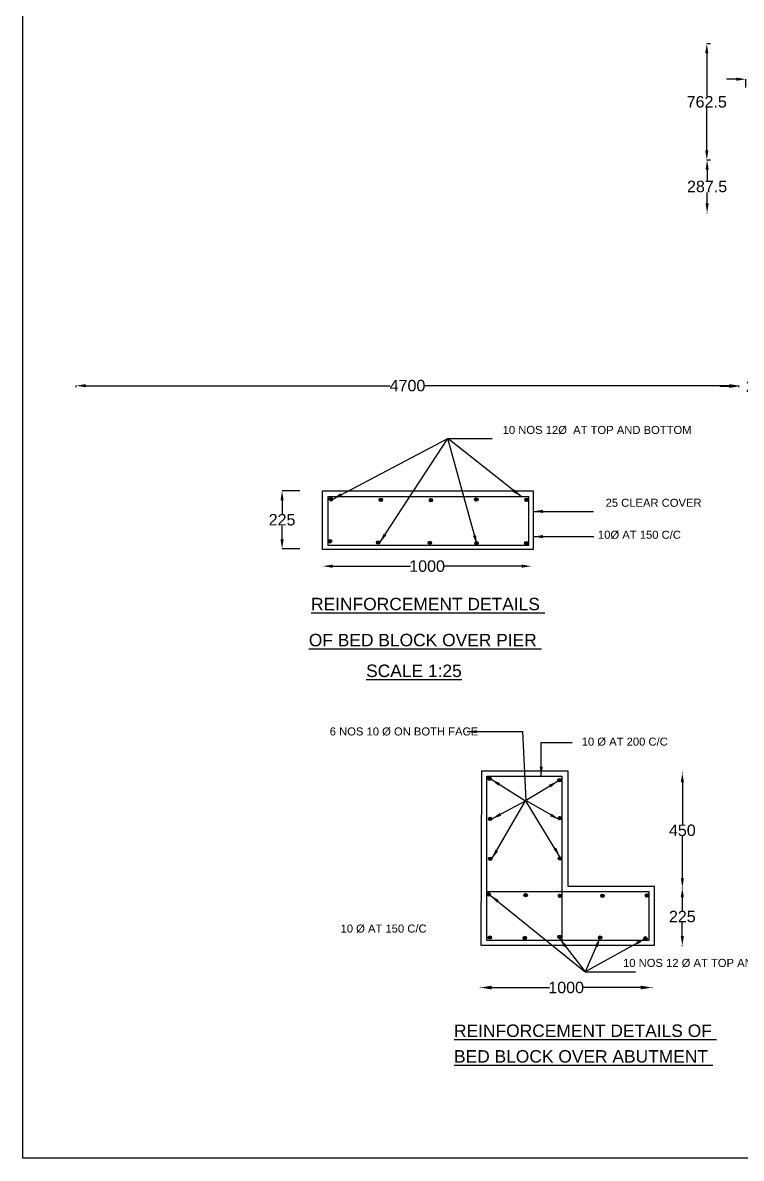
# Model space of a CAD drawing. Header units: inches. Extents: x 2768 to 15403, y -6280 to 4730.
# Drawn here: x 2768 to 6525, y -6280 to -342 of the extents above; entities that cross this region are included whole.
import ezdxf

# ---------------------------------------------------------------- set-up
doc = ezdxf.new("R2010")
doc.units = ezdxf.units.IN
doc.header["$MEASUREMENT"] = 0
doc.layers.add('DRAWING', color=7, linetype='Continuous')
doc.styles.get("Standard").update_dxf_attribs({"font": 'arial.ttf'})
doc.dimstyles.get("Standard").update_dxf_attribs({"dimtxt": 60, "dimasz": 50, "dimexe": 0.18, "dimexo": 0.0625, "dimgap": 0.09, "dimtad": 0, "dimtih": 1, "dimtoh": 1, "dimdec": 4, "dimzin": 0, "dimdsep": 46, "dimtxsty": 'Standard', "dimcen": 0.09, "dimadec": 0, "dimazin": 0, "dimtfac": 1, "dimtdec": 4, "dimtofl": 0, "dimtmove": 0, "dimatfit": 3, "dimfxl": 1, "dimtolj": 1, "dimtzin": 0, "dimarcsym": 0})

# ---------------------------------------------------------------- blocks, each defined once
blk = doc.blocks.new('*D1')
at = {"layer": 'Defpoints', "color": 0, "transparency": 16777216}
for p in [(5160.7, -5385.9), (6058.5, -5385.9), (6058.5, -5387.5)]:
    blk.add_point(p, dxfattribs=at)
at = {"layer": 'DRAWING', "color": 0, "lineweight": -2, "transparency": 16777216}
for p, q in [((5160.7, -5386), (5160.7, -5387.6)), ((5220.7, -5387.5), (5522.8, -5387.5)), ((5998.5, -5387.5), (5696.3, -5387.5)), ((6058.5, -5386), (6058.5, -5387.6))]:
    blk.add_line(p, q, dxfattribs=at)
at = {"layer": 'DRAWING', "color": 0, "transparency": 16777216}
for points in [[(5220.7, -5377.5), (5220.7, -5397.5), (5160.7, -5387.5)], [(5998.5, -5377.5), (5998.5, -5397.5), (6058.5, -5387.5)]]:
    blk.add_solid(points, dxfattribs=at)
at = {"layer": 'DRAWING', "color": 0, "transparency": 16777216, "insert": (5609.6, -5387.5), "char_height": 60, "attachment_point": 5}
blk.add_mtext('\\A1;1000', dxfattribs=at)
blk = doc.blocks.new('*D2')
at = {"layer": 'Defpoints', "color": 0, "transparency": 16777216}
for p in [(6214.6, -4866), (6216.9, -4866), (6214.6, -5167.1)]:
    blk.add_point(p, dxfattribs=at)
at = {"layer": 'DRAWING', "color": 0, "lineweight": -2, "transparency": 16777216}
for p, q in [((6214.6, -4866), (6217, -4866)), ((6216.9, -4916), (6216.9, -4985.8)), ((6216.9, -5117.1), (6216.9, -5047.2)), ((6214.6, -5167.1), (6217, -5167.1))]:
    blk.add_line(p, q, dxfattribs=at)
at = {"layer": 'DRAWING', "color": 0, "transparency": 16777216}
for points in [[(6208.5, -4916), (6225.2, -4916), (6216.9, -4866)], [(6208.5, -5117.1), (6225.2, -5117.1), (6216.9, -5167.1)]]:
    blk.add_solid(points, dxfattribs=at)
at = {"layer": 'DRAWING', "color": 0, "transparency": 16777216, "insert": (6216.9, -5016.5), "char_height": 60, "attachment_point": 5}
blk.add_mtext('\\A1;225', dxfattribs=at)
blk = doc.blocks.new('*D3')
at = {"layer": 'Defpoints', "color": 0, "transparency": 16777216}
for p in [(6217, -4264.7), (6217, -4264.7), (6217, -4866)]:
    blk.add_point(p, dxfattribs=at)
at = {"layer": 'DRAWING', "color": 0, "lineweight": -2, "transparency": 16777216}
for p, q in [((6217, -4264.7), (6216.9, -4264.7)), ((6217, -4314.7), (6217, -4534.6)), ((6217, -4816), (6217, -4596.1)), ((6217, -4866), (6216.9, -4866))]:
    blk.add_line(p, q, dxfattribs=at)
at = {"layer": 'DRAWING', "color": 0, "transparency": 16777216}
for points in [[(6208.7, -4314.7), (6225.4, -4314.7), (6217, -4264.7)], [(6208.7, -4816), (6225.4, -4816), (6217, -4866)]]:
    blk.add_solid(points, dxfattribs=at)
at = {"layer": 'DRAWING', "color": 0, "transparency": 16777216, "insert": (6217, -4565.3), "char_height": 60, "attachment_point": 5}
blk.add_mtext('\\A1;450', dxfattribs=at)
blk = doc.blocks.new('*D20')
at = {"layer": 'Defpoints', "color": 0, "transparency": 16777216}
for p in [(6757.7, -637.3), (6548.7, -680.5), (6757.7, -680.5)]:
    blk.add_point(p, dxfattribs=at)
at = {"layer": 'DRAWING', "color": 0, "lineweight": -2, "transparency": 16777216}
for p, q in [((6498.7, -637.3), (6448.7, -637.3)), ((6548.7, -680.4), (6548.7, -637.1)), ((6757.7, -680.4), (6757.7, -637.1)), ((6807.7, -637.3), (6857.7, -637.3))]:
    blk.add_line(p, q, dxfattribs=at)
at = {"layer": 'DRAWING', "color": 0, "transparency": 16777216}
for points in [[(6498.7, -629), (6498.7, -645.6), (6548.7, -637.3)], [(6807.7, -629), (6807.7, -645.6), (6757.7, -637.3)]]:
    blk.add_solid(points, dxfattribs=at)
at = {"layer": 'DRAWING', "color": 0, "transparency": 16777216, "insert": (6653.2, -637.3), "char_height": 60, "attachment_point": 5}
blk.add_mtext('\\A1;200', dxfattribs=at)
blk = doc.blocks.new('*D26')
at = {"layer": 'Defpoints', "color": 0, "transparency": 16777216}
for p in [(6364, -452), (6344.7, -1060), (6364, -1060)]:
    blk.add_point(p, dxfattribs=at)
at = {"layer": 'DRAWING', "color": 0, "lineweight": -2, "transparency": 16777216}
for p, q in [((6363.9, -452), (6344.5, -452)), ((6344.7, -502), (6344.7, -725.3)), ((6344.7, -1010), (6344.7, -786.7)), ((6363.9, -1060), (6344.5, -1060))]:
    blk.add_line(p, q, dxfattribs=at)
at = {"layer": 'DRAWING', "color": 0, "transparency": 16777216}
for points in [[(6336.4, -502), (6353, -502), (6344.7, -452)], [(6336.4, -1010), (6353, -1010), (6344.7, -1060)]]:
    blk.add_solid(points, dxfattribs=at)
at = {"layer": 'DRAWING', "color": 0, "transparency": 16777216, "insert": (6344.7, -756), "char_height": 60, "attachment_point": 5}
blk.add_mtext('\\A1;762.5', dxfattribs=at)
blk = doc.blocks.new('*D27')
at = {"layer": 'Defpoints', "color": 0, "transparency": 16777216}
for p in [(6344.5, -1060), (6344.5, -1337.1), (6346.5, -1337.1)]:
    blk.add_point(p, dxfattribs=at)
at = {"layer": 'DRAWING', "color": 0, "lineweight": -2, "transparency": 16777216}
for p, q in [((6344.6, -1060), (6346.6, -1060)), ((6346.5, -1110), (6346.5, -1167.8)), ((6346.5, -1287.1), (6346.5, -1229.3)), ((6344.6, -1337.1), (6346.6, -1337.1))]:
    blk.add_line(p, q, dxfattribs=at)
at = {"layer": 'DRAWING', "color": 0, "transparency": 16777216}
for points in [[(6338.1, -1110), (6354.8, -1110), (6346.5, -1060)], [(6338.1, -1287.1), (6354.8, -1287.1), (6346.5, -1337.1)]]:
    blk.add_solid(points, dxfattribs=at)
at = {"layer": 'DRAWING', "color": 0, "transparency": 16777216, "insert": (6346.5, -1198.5), "char_height": 60, "attachment_point": 5}
blk.add_mtext('\\A1;287.5', dxfattribs=at)
blk = doc.blocks.new('*D34')
at = {"layer": 'Defpoints', "color": 0, "transparency": 16777216}
for p in [(3047.9, -2248.1), (6512.2, -2240), (6512.2, -2248.1)]:
    blk.add_point(p, dxfattribs=at)
at = {"layer": 'DRAWING', "color": 0, "lineweight": -2, "transparency": 16777216}
for p, q in [((3047.9, -2248), (3047.9, -2239.8)), ((3097.9, -2240), (4689.2, -2240)), ((6462.2, -2240), (4870.8, -2240)), ((6512.2, -2248), (6512.2, -2239.8))]:
    blk.add_line(p, q, dxfattribs=at)
at = {"layer": 'DRAWING', "color": 0, "transparency": 16777216}
for points in [[(3097.9, -2231.7), (3097.9, -2248.4), (3047.9, -2240)], [(6462.2, -2231.7), (6462.2, -2248.4), (6512.2, -2240)]]:
    blk.add_solid(points, dxfattribs=at)
at = {"layer": 'DRAWING', "color": 0, "transparency": 16777216, "insert": (4780, -2240), "char_height": 60, "attachment_point": 5}
blk.add_mtext('\\A1;4700', dxfattribs=at)
blk = doc.blocks.new('*D35')
at = {"layer": 'Defpoints', "color": 0, "transparency": 16777216}
for p in [(6512.2, -2248.1), (6726.3, -2243.7), (6726.3, -2248.1)]:
    blk.add_point(p, dxfattribs=at)
at = {"layer": 'DRAWING', "color": 0, "lineweight": -2, "transparency": 16777216}
for p, q in [((6462.2, -2243.7), (6412.2, -2243.7)), ((6512.2, -2248), (6512.2, -2243.5)), ((6726.3, -2248), (6726.3, -2243.5)), ((6776.3, -2243.7), (6826.3, -2243.7))]:
    blk.add_line(p, q, dxfattribs=at)
at = {"layer": 'DRAWING', "color": 0, "transparency": 16777216}
for points in [[(6462.2, -2235.4), (6462.2, -2252), (6512.2, -2243.7)], [(6776.3, -2235.4), (6776.3, -2252), (6726.3, -2243.7)]]:
    blk.add_solid(points, dxfattribs=at)
at = {"layer": 'DRAWING', "color": 0, "transparency": 16777216, "insert": (6619.2, -2243.7), "char_height": 60, "attachment_point": 5}
blk.add_mtext('\\A1;200', dxfattribs=at)
blk = doc.blocks.new('*D38')
at = {"layer": 'Defpoints', "color": 0, "transparency": 16777216}
for p in [(4217.7, -2789.6), (4124.2, -3093.6), (4217.7, -3093.6)]:
    blk.add_point(p, dxfattribs=at)
at = {"layer": 'DRAWING', "color": 0, "lineweight": -2, "transparency": 16777216}
for p, q in [((4217.6, -2789.6), (4124.1, -2789.6)), ((4124.2, -2839.6), (4124.2, -2910.9)), ((4124.2, -3043.6), (4124.2, -2972.3)), ((4217.6, -3093.6), (4124.1, -3093.6))]:
    blk.add_line(p, q, dxfattribs=at)
at = {"layer": 'DRAWING', "color": 0, "transparency": 16777216}
for points in [[(4115.9, -2839.6), (4132.6, -2839.6), (4124.2, -2789.6)], [(4115.9, -3043.6), (4132.6, -3043.6), (4124.2, -3093.6)]]:
    blk.add_solid(points, dxfattribs=at)
at = {"layer": 'DRAWING', "color": 0, "transparency": 16777216, "insert": (4124.2, -2941.6), "char_height": 60, "attachment_point": 5}
blk.add_mtext('\\A1;225', dxfattribs=at)
blk = doc.blocks.new('*D39')
at = {"layer": 'Defpoints', "color": 0, "transparency": 16777216}
for p in [(4338.4, -3183.9), (5426.5, -3183.9), (5426.5, -3183.9)]:
    blk.add_point(p, dxfattribs=at)
at = {"layer": 'DRAWING', "color": 0, "lineweight": -2, "transparency": 16777216}
for p, q in [((4338.4, -3183.8), (4338.4, -3183.7)), ((4388.4, -3183.9), (4795.7, -3183.9)), ((5376.5, -3183.9), (4969.2, -3183.9)), ((5426.5, -3183.8), (5426.5, -3183.7))]:
    blk.add_line(p, q, dxfattribs=at)
at = {"layer": 'DRAWING', "color": 0, "transparency": 16777216}
for points in [[(4388.4, -3175.5), (4388.4, -3192.2), (4338.4, -3183.9)], [(5376.5, -3175.5), (5376.5, -3192.2), (5426.5, -3183.9)]]:
    blk.add_solid(points, dxfattribs=at)
at = {"layer": 'DRAWING', "color": 0, "transparency": 16777216, "insert": (4882.5, -3183.9), "char_height": 60, "attachment_point": 5}
blk.add_mtext('\\A1;1000', dxfattribs=at)

msp = doc.modelspace()

# ---------------------------------------------------------------- hatches: boundary and pattern name
at = {"layer": 'DRAWING'}
h = msp.add_hatch(color=256, dxfattribs=at)
edge = h.paths.add_edge_path()
edge.add_arc((4379.9214, -2834.09603), 9.04123, 0, 360)
h = msp.add_hatch(color=256, dxfattribs=at)
edge = h.paths.add_edge_path()
edge.add_arc((4640.4337, -2837.21164), 9.04123, 0, 360)
h = msp.add_hatch(color=256, dxfattribs=at)
edge = h.paths.add_edge_path()
edge.add_arc((4902.50588, -2838.76948), 9.04123, 0, 360)
h = msp.add_hatch(color=256, dxfattribs=at)
edge = h.paths.add_edge_path()
edge.add_arc((5139.61889, -2835.65383), 9.04123, 0, 360)
h = msp.add_hatch(color=256, dxfattribs=at)
edge = h.paths.add_edge_path()
edge.add_arc((5401.69107, -2837.21164), 9.04123, 0, 360)
h = msp.add_hatch(color=256, dxfattribs=at)
edge = h.paths.add_edge_path()
edge.add_arc((4375.2415, -3053.74856), 9.04123, 0, 360)
h = msp.add_hatch(color=256, dxfattribs=at)
edge = h.paths.add_edge_path()
edge.add_arc((4626.39411, -3059.97983), 9.04123, 0, 360)
h = msp.add_hatch(color=256, dxfattribs=at)
edge = h.paths.add_edge_path()
edge.add_arc((4896.26611, -3061.53767), 9.04123, 0, 360)
h = msp.add_hatch(color=256, dxfattribs=at)
edge = h.paths.add_edge_path()
edge.add_arc((5141.17885, -3063.09547), 9.04123, 0, 360)
h = msp.add_hatch(color=256, dxfattribs=at)
edge = h.paths.add_edge_path()
edge.add_arc((5400.1311, -3063.09547), 9.04123, 0, 360)
h = msp.add_hatch(color=256, dxfattribs=at)
edge = h.paths.add_edge_path()
edge.add_arc((5208.48942, -4295.07973), 9.04123, 0, 360)
h = msp.add_hatch(color=256, dxfattribs=at)
edge = h.paths.add_edge_path()
edge.add_arc((5574.83293, -4302.94733), 9.04123, 0, 360)
h = msp.add_hatch(color=256, dxfattribs=at)
edge = h.paths.add_edge_path()
edge.add_arc((5212.4286, -4505.53739), 9.04123, 0, 360)
h = msp.add_hatch(color=256, dxfattribs=at)
edge = h.paths.add_edge_path()
edge.add_arc((5576.80252, -4501.60362), 9.04123, 0, 360)
h = msp.add_hatch(color=256, dxfattribs=at)
edge = h.paths.add_edge_path()
edge.add_arc((5212.4286, -4714.02816), 9.04123, 0, 360)
h = msp.add_hatch(color=256, dxfattribs=at)
edge = h.paths.add_edge_path()
edge.add_arc((5576.80252, -4712.06126), 9.04123, 0, 360)
h = msp.add_hatch(color=256, dxfattribs=at)
edge = h.paths.add_edge_path()
edge.add_arc((5204.61617, -4900.04557), 9.04123, 0, 360)
h = msp.add_hatch(color=256, dxfattribs=at)
edge = h.paths.add_edge_path()
edge.add_arc((5397.63579, -4903.97934), 9.04123, 0, 360)
h = msp.add_hatch(color=256, dxfattribs=at)
edge = h.paths.add_edge_path()
edge.add_arc((5576.86837, -4907.91314), 9.04123, 0, 360)
h = msp.add_hatch(color=256, dxfattribs=at)
edge = h.paths.add_edge_path()
edge.add_arc((5799.43193, -4907.91314), 9.04123, 0, 360)
h = msp.add_hatch(color=256, dxfattribs=at)
edge = h.paths.add_edge_path()
edge.add_arc((6031.84337, -4905.94624), 9.04123, 0, 360)
h = msp.add_hatch(color=256, dxfattribs=at)
edge = h.paths.add_edge_path()
edge.add_arc((5210.52494, -5126.23837), 9.04123, 0, 360)
h = msp.add_hatch(color=256, dxfattribs=at)
edge = h.paths.add_edge_path()
edge.add_arc((5393.6967, -5128.20527), 9.04123, 0, 360)
h = msp.add_hatch(color=256, dxfattribs=at)
edge = h.paths.add_edge_path()
edge.add_arc((5574.89886, -5122.30457), 9.04123, 0, 360)
h = msp.add_hatch(color=256, dxfattribs=at)
edge = h.paths.add_edge_path()
edge.add_arc((5787.61439, -5126.23837), 9.04123, 0, 360)
h = msp.add_hatch(color=256, dxfattribs=at)
edge = h.paths.add_edge_path()
edge.add_arc((6023.96509, -5130.17217), 9.04123, 0, 360)

# ---------------------------------------------------------------- linework, layer by layer
for points in [[(2768.08657, 2789.24466), (15366.60707, 2789.24466), (15366.60707, -6280.31731), (2768.08657, -6280.31731)], [(4336.40808, -2789.82593), (5437.77158, -2789.82593), (5437.77158, -3097.16196), (4336.40808, -3097.16196)], [(4364.6037, -2819.72287), (5412.31389, -2819.72287), (5412.31389, -3076.18826), (4364.6037, -3076.18826)], [(5195.18123, -4282.10336), (5587.78635, -4282.10336), (5587.78635, -5141.21039), (5195.18123, -5141.21039)], [(5195.18123, -4885.34284), (6042.30739, -4885.34284), (6042.30739, -5141.21039), (5195.18123, -5141.21039)]]:
    msp.add_lwpolyline(points, close=True, dxfattribs=at)
msp.add_lwpolyline([(5164.03308, -5166.36649), (6071.21065, -5166.36649), (6071.21065, -4858.54993), (5620.73456, -4858.54993), (5620.73456, -4256.21347), (5167.03668, -4256.21347), (5164.03308, -5166.36649)], dxfattribs=at)
for centre in [(4379.9214, -2834.09603), (4640.4337, -2837.21164), (4902.50588, -2838.76948), (5139.61889, -2835.65383), (5401.69107, -2837.21164), (4375.2415, -3053.74856), (4626.39411, -3059.97983), (4896.26611, -3061.53767), (5141.17885, -3063.09547), (5400.1311, -3063.09547), (5208.48942, -4295.07973), (5574.83293, -4302.94733), (5212.4286, -4505.53739), (5576.80252, -4501.60362), (5212.4286, -4714.02816), (5576.80252, -4712.06126), (5204.61617, -4900.04557), (5397.63579, -4903.97934), (5576.86837, -4907.91314), (5799.43193, -4907.91314), (6031.84337, -4905.94624), (5210.52494, -5126.23837), (5393.6967, -5128.20527), (5574.89886, -5122.30457), (5787.61439, -5126.23837), (6023.96509, -5130.17217)]:
    msp.add_circle(centre, 9.04123, dxfattribs=at)

# ---------------------------------------------------------------- texts
for s, height, p in [('10 NOS 12Ø  AT TOP AND BOTTOM ', 42, (5277.57269, -2492.49858)), ('25 CLEAR COVER', 42, (5815.62866, -2873.37968)), ('10Ø AT 150 C/C', 42, (5775.90791, -3040.54514)), ('%%UREINFORCEMENT DETAILS ', 65.0572089, (4275.69057, -3414.47033)), ('%%UOF BED BLOCK OVER PIER ', 65.0572089, (4264.0875, -3602.79171)), ('%%USCALE 1:25', 65.0572089, (4563.54714, -3763.6841)), ('6 NOS 10 Ø ON BOTH FACE ', 42, (4373.35685, -4069.20096)), ('10 Ø AT 200 C/C', 42, (5690.91997, -4122.48049)), ('10 Ø AT 150 C/C', 42, (4430.00295, -5100.03016)), ('10 NOS 12 Ø AT TOP AND BOTTOM', 42, (5906.95696, -5279.57495)), ('%%UREINFORCEMENT DETAILS OF ', 65.0572089, (5023.16066, -5645.8237)), ('%%UBED BLOCK OVER ABUTMENT ', 65.0572089, (5023.16066, -5779.86963))]:
    msp.add_text(s, height=height, dxfattribs=at).set_placement(p)

# ---------------------------------------------------------------- dimensions: what is measured, and where the dimension line sits
for base, p1, p2, text, picture, middle in [((6344.70882, -1060.01541), (6363.95561, -452.02025), (6363.95561, -1060.01541), '762.5', '*D26', (6344.70882, -756.01783)), ((6346.45698, -1337.0642), (6344.52882, -1060.01541), (6344.52882, -1337.0642), '287.5', '*D27', (6346.45698, -1198.53981)), ((4124.24111, -3093.57759), (4217.67352, -2789.58518), (4217.67352, -3093.57759), '225', '*D38', (4124.24111, -2941.58138)), ((6217.03665, -4264.71726), (6217.03665, -4865.95592), (6217.03665, -4264.71726), '450', '*D3', (6217.03665, -4565.33659)), ((6216.85665, -4865.95592), (6214.56746, -5167.08119), (6214.56746, -4865.95592), '225', '*D2', (6216.85665, -5016.51855))]:
    dim = msp.add_linear_dim(base=base, p1=p1, p2=p2, angle=90, text=text, dimstyle='Standard', dxfattribs=at)
    dim.commit()
    dim.dimension.update_dxf_attribs({"geometry": picture, "text_midpoint": middle})
for base, p1, p2, text, picture, middle in [((6757.73337, -637.29305), (6548.71713, -680.45945), (6757.73337, -680.45945), '200', '*D20', (6653.22525, -637.29305)), ((6512.16431, -2240.02262), (3047.86308, -2248.09245), (6512.16431, -2248.09245), '4700', '*D34', (4780.01369, -2240.02262)), ((6726.25433, -2243.69001), (6512.16431, -2248.09245), (6726.25433, -2248.09245), '200', '*D35', (6619.20932, -2243.69001)), ((5426.48105, -3183.85944), (4338.44529, -3183.85944), (5426.48105, -3183.85944), '1000', '*D39', (4882.46317, -3183.85944))]:
    dim = msp.add_linear_dim(base=base, p1=p1, p2=p2, text=text, dimstyle='Standard', dxfattribs=at)
    dim.commit()
    dim.dimension.update_dxf_attribs({"geometry": picture, "text_midpoint": middle})
dim = msp.add_linear_dim(base=(6058.50511, -5387.46312), p1=(5160.6569, -5385.90242), p2=(6058.50511, -5385.90242), text='1000', dimstyle='Standard', override={"dimtxt": 60, "dimasz": 60}, dxfattribs=at)
dim.commit()
dim.dimension.update_dxf_attribs({"geometry": '*D1', "text_midpoint": (5609.581, -5387.46312)})

# ---------------------------------------------------------------- leaders
for points in [[(4388.9203, -2833.22222), (4991.05351, -2516.36195), (5223.51599, -2516.36195)], [(4635.43533, -3059.97983), (4991.05351, -2516.36195)], [(5143.57283, -3071.814), (4991.05351, -2516.36195)], [(5374.21091, -2819.72287), (4991.05351, -2516.36195)], [(5437.77158, -2897.35658), (5751.6674, -2897.35658)], [(5437.77158, -3029.45986), (5753.7343, -3029.45986)], [(5091.69824, -4049.32727), (5380.46073, -4049.32727), (5399.02221, -4408.68512)], [(5479.25998, -4282.10336), (5479.25998, -4105.95962), (5640.31747, -4105.95962)], [(5216.81615, -4298.6024), (5397.57503, -4411.17388)], [(5567.11632, -4307.65878), (5397.57503, -4411.17388)], [(5221.46983, -4505.53739), (5397.57503, -4411.17388)], [(5221.46983, -4714.02816), (5397.57503, -4411.17388)], [(5576.80252, -4703.02003), (5398.33112, -4410.71224)], [(5572.33997, -4509.46679), (5399.02221, -4408.68512)], [(5212.58566, -4904.31535), (5709.17893, -5304.79772), (5971.78105, -5304.79772)], [(5574.89886, -5131.3458), (5709.17893, -5304.79772)], [(5787.61439, -5126.23837), (5709.17893, -5304.79772)], [(6023.96509, -5130.17217), (5709.17893, -5304.79772)]]:
    msp.add_leader(points, dimstyle='Standard', override={"dimgap": 0.09, "dimtad": 0}, dxfattribs=at)

doc.saveas('drawing.dxf')
